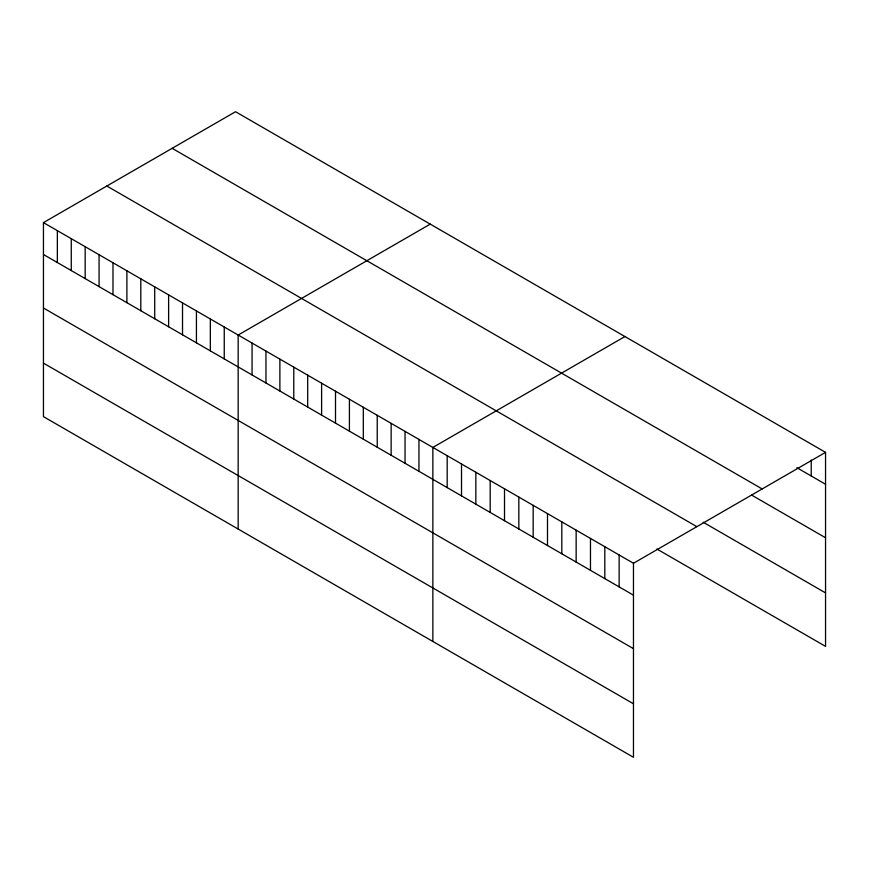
<?xml version="1.0" encoding="UTF-8"?>
<svg xmlns="http://www.w3.org/2000/svg" width="869" height="869" viewBox="0 0 869 869"><rect width="100%" height="100%" fill="white"/><g stroke="black" fill="none" stroke-linecap="round" stroke-linejoin="round"><path stroke-width="1.3" d="M43.45 222.616L633.468 563.253L633.468 757.279L43.45 416.642L43.45 222.616L235.532 111.721L825.55 452.358L825.55 646.384L656.91 549.023M430.242 224.126L238.16 335.032L238.16 529.058M624.941 336.542L432.86 447.437L432.86 641.463M633.468 563.253L825.55 452.358M796.895 467.707L825.55 484.261M172.149 148.317L762.167 488.954M751.696 495.124L825.55 537.759M703.206 522.247L825.55 592.886M106.833 186.02L696.851 526.657M43.45 254.508L633.468 595.156M43.45 308.017L633.468 648.654M43.45 363.133L633.468 703.781M811.222 460.038L811.222 475.984M619.141 554.987L619.141 586.879M604.813 546.71L604.813 578.613M590.475 538.443L590.475 570.336M576.147 530.166L576.147 562.058M561.819 521.889L561.819 553.792M547.492 513.622L547.492 545.515M533.164 505.345L533.164 537.248M518.836 497.079L518.836 528.971M504.509 488.802L504.509 520.705M490.181 480.535L490.181 512.428M475.843 472.258L475.843 504.15M461.515 463.981L461.515 495.884M447.187 455.714L447.187 487.607M418.956 439.41L418.956 471.302M405.041 431.382L405.041 463.275M391.137 423.355L391.137 455.247M377.233 415.317L377.233 447.22M363.318 407.289L363.318 439.193M349.414 399.262L349.414 431.154M335.51 391.235L335.51 423.127M321.606 383.207L321.606 415.1M307.691 375.169L307.691 407.072M293.787 367.142L293.787 399.045M279.883 359.114L279.883 391.017M265.968 351.087L265.968 382.979M252.064 343.059L252.064 374.952M224.245 326.994L224.245 358.897M210.341 318.966L210.341 350.87M196.437 310.939L196.437 342.831M182.523 302.912L182.523 334.804M168.619 294.884L168.619 326.777M154.715 286.846L154.715 318.749M140.8 278.819L140.8 310.722M126.896 270.791L126.896 302.684M112.992 262.764L112.992 294.656M99.077 254.736L99.077 286.629M85.173 246.698L85.173 278.601M71.269 238.671L71.269 270.574M57.354 230.643L57.354 262.536"/></g></svg>
